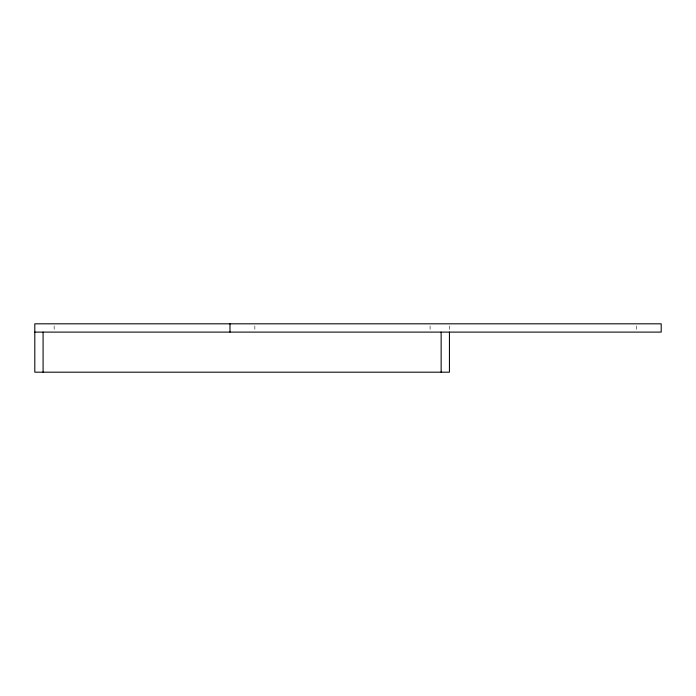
<?xml version="1.0" encoding="UTF-8"?>
<svg xmlns="http://www.w3.org/2000/svg" width="696" height="696" viewBox="0 0 696 696"><rect width="100%" height="100%" fill="white"/><g stroke="black" fill="none" stroke-linecap="round" stroke-linejoin="round"><path stroke-width="0.52" stroke-dasharray="3.48 2.61" d="M636.318 325.885L636.318 331.07M449.433 325.885L449.433 331.07M430.084 325.885L430.084 331.07M254.858 325.885L254.858 331.07M54.149 325.885L54.149 331.07"/><path stroke-width="1.04" d="M34.8 332.105L661.2 332.105L661.2 323.814L34.8 323.814L34.8 372.186L449.433 372.186L449.433 332.105M441.142 332.105L441.142 372.186M229.985 323.814L229.985 332.105M43.091 332.105L43.091 372.186"/></g></svg>
